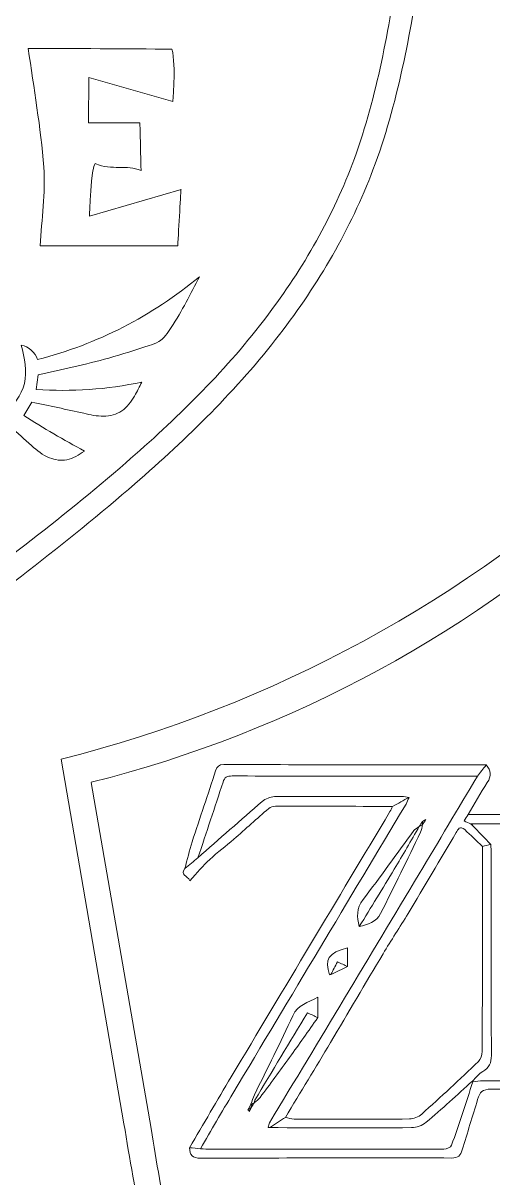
# Model space of a CAD drawing. Header units: inches. Extents: x 0 to 12, y 0 to 12.
# Drawn here: x 2.154 to 2.844, y 1.188 to 2.884 of the extents above; entities that cross this region are included whole.
import ezdxf

# ---------------------------------------------------------------- set-up
doc = ezdxf.new("R2010")
doc.units = ezdxf.units.IN
doc.header["$MEASUREMENT"] = 0

msp = doc.modelspace()

# ---------------------------------------------------------------- linework, layer by layer
at = {"color": 5, "lineweight": 0}
for p, q in [((2.1732, 2.3458), (2.1764, 2.3671)), ((2.1551, 2.3073), (2.1668, 2.327)), ((2.2543, 1.7687), (2.3421, 1.2603))]:
    msp.add_line(p, q, dxfattribs=at)
at = {"color": 250, "lineweight": 0}
msp.add_line((2.2099, 1.8027), (2.3024, 1.2675), dxfattribs=at)
at = {"color": 5, "lineweight": 0}
for centre, radius, start, end in [((2.026, 2.9748), 0.604, 284.3341, 309.8666), ((2.145, 2.3792), 0.0322, 18.8063, 78.5326), ((2.2135, 2.8949), 0.5506, 265.8076, 282.0733), ((2.9466, 3.5617), 1.4833, 237.7506, 241.7403), ((1.8131, 3.5218), 1.8077, 284.1261, 312.9293)]:
    msp.add_arc(centre, radius, start, end, dxfattribs=at)
at = {"color": 250, "lineweight": 0}
msp.add_arc((1.7455, 3.648), 1.9029, 284.1261, 312.9293, dxfattribs=at)
for points in [[(2.0004, 1.9577), (2.1085, 2.0382), (2.2984, 2.1795), (2.5354, 2.4105), (2.6889, 2.673), (2.7228, 2.8675), (2.7395, 2.9705)], [(3.0416, 0.2548), (2.9334, 0.3352), (2.7436, 0.4765), (2.5066, 0.7075), (2.353, 0.97), (2.3191, 1.1645), (2.3024, 1.2675)]]:
    msp.add_open_spline(points, degree=3, knots=[0, 0, 0, 0, 0.0808468, 0.1419248, 0.197496, 0.2597021, 0.2597021, 0.2597021, 0.2597021], dxfattribs=at)
at = {"color": 5, "lineweight": 0}
for points, knots in [([(2.0032, 2.0012), (2.1059, 2.0776), (2.2862, 2.2118), (2.5114, 2.4312), (2.6573, 2.6806), (2.6895, 2.8654), (2.7053, 2.9633)], [0, 0, 0, 0, 0.0808468, 0.1419248, 0.197496, 0.2597021, 0.2597021, 0.2597021, 0.2597021]), ([(2.1764, 2.3671), (2.2113, 2.3747), (2.2663, 2.3866), (2.3241, 2.4052), (2.3581, 2.4161), (2.3837, 2.4531), (2.4005, 2.4862), (2.4132, 2.5112)], [0, 0, 0, 0, 0.02753964, 0.04351363, 0.0474821, 0.05463243, 0.07669562, 0.07669562, 0.07669562, 0.07669562]), ([(2.0671, 2.2887), (2.0877, 2.2936), (2.1258, 2.3027), (2.1647, 2.3543), (2.156, 2.3916), (2.1515, 2.4108)], [0, 0, 0, 0, 0.01607831, 0.02987121, 0.04449574, 0.04449574, 0.04449574, 0.04449574]), ([(2.1668, 2.327), (2.1924, 2.3217), (2.2274, 2.3144), (2.2716, 2.3041), (2.3014, 2.3115), (2.3175, 2.3343), (2.3252, 2.3497), (2.3287, 2.3565)], [0, 0, 0, 0, 0.02023305, 0.02779216, 0.03497388, 0.04239776, 0.04841567, 0.04841567, 0.04841567, 0.04841567]), ([(2.1362, 2.2906), (2.1462, 2.2814), (2.164, 2.265), (2.1896, 2.2438), (2.2204, 2.2393), (2.236, 2.2497), (2.2443, 2.2552)], [0, 0, 0, 0, 0.01052872, 0.01884852, 0.02537562, 0.03288337, 0.03288337, 0.03288337, 0.03288337]), ([(2.8345, 1.7942), (2.8302, 1.7887), (2.8259, 1.7832), (2.8216, 1.7778), (2.7014, 1.7778), (2.5813, 1.7778), (2.4612, 1.7781), (2.454, 1.7781), (2.4502, 1.7764), (2.4479, 1.7692), (2.4359, 1.732), (2.4234, 1.695), (2.4111, 1.6579), (2.4046, 1.6526), (2.3982, 1.6473), (2.3918, 1.642), (2.3954, 1.6552), (2.3984, 1.6686), (2.4026, 1.6816), (2.4139, 1.7164), (2.4258, 1.751), (2.4371, 1.7858), (2.4391, 1.7921), (2.4419, 1.7948), (2.4489, 1.7948), (2.5759, 1.7946), (2.7028, 1.7946), (2.8297, 1.7946), (2.8313, 1.7946), (2.8329, 1.7944), (2.8345, 1.7942)], [0, 0, 0, 0, 1, 1, 1, 2, 2, 2, 3, 3, 3, 4, 4, 4, 5, 5, 5, 6, 6, 6, 7, 7, 7, 8, 8, 8, 9, 9, 9, 10, 10, 10, 10]), ([(2.8345, 1.7942), (2.842, 1.7861), (2.8424, 1.7781), (2.8362, 1.7685), (2.8262, 1.7532), (2.8174, 1.7371), (2.8082, 1.7213), (2.8062, 1.7184), (2.8043, 1.7155), (2.802, 1.7121), (2.8058, 1.7105), (2.8087, 1.7093), (2.8116, 1.708), (2.8125, 1.7073), (2.8133, 1.7067), (2.8142, 1.706), (2.8232, 1.6965), (2.8323, 1.687), (2.8414, 1.6775), (2.8372, 1.6766), (2.8331, 1.6756), (2.829, 1.6747), (2.8203, 1.6829), (2.8117, 1.6912), (2.803, 1.6993), (2.7961, 1.7058), (2.793, 1.6995), (2.7903, 1.6949), (2.7667, 1.6554), (2.7435, 1.6156), (2.7199, 1.5761), (2.7079, 1.5562), (2.6949, 1.5369), (2.683, 1.5169), (2.6571, 1.4737), (2.6317, 1.4302), (2.6059, 1.3869), (2.584, 1.3501), (2.5618, 1.3135), (2.5397, 1.2768), (2.5319, 1.2717), (2.524, 1.2667), (2.5161, 1.2617), (2.5161, 1.2617), (2.516, 1.2617), (2.516, 1.2617), (2.5154, 1.262), (2.5147, 1.2622), (2.514, 1.2622), (2.5147, 1.2644), (2.5151, 1.2669), (2.5164, 1.2689), (2.5896, 1.3908), (2.6629, 1.5125), (2.7361, 1.6344), (2.7647, 1.6821), (2.7931, 1.73), (2.8216, 1.7778), (2.8259, 1.7832), (2.8302, 1.7887), (2.8345, 1.7942)], [0, 0, 0, 0, 1, 1, 1, 2, 2, 2, 3, 3, 3, 4, 4, 4, 5, 5, 5, 6, 6, 6, 7, 7, 7, 8, 8, 8, 9, 9, 9, 10, 10, 10, 11, 11, 11, 12, 12, 12, 13, 13, 13, 14, 14, 14, 15, 15, 15, 16, 16, 16, 17, 17, 17, 18, 18, 18, 19, 19, 19, 20, 20, 20, 20]), ([(2.7212, 1.7466), (2.7177, 1.7471), (2.7141, 1.748), (2.7106, 1.748), (2.6482, 1.7481), (2.5859, 1.7483), (2.5236, 1.7478), (2.5175, 1.7477), (2.5102, 1.7447), (2.5055, 1.7406), (2.4737, 1.7134), (2.4425, 1.6855), (2.4111, 1.6579), (2.4234, 1.695), (2.4359, 1.732), (2.4479, 1.7692), (2.4502, 1.7764), (2.454, 1.7781), (2.4612, 1.7781), (2.5813, 1.7778), (2.7014, 1.7778), (2.8216, 1.7778), (2.7931, 1.73), (2.7647, 1.6821), (2.7361, 1.6344), (2.6629, 1.5125), (2.5896, 1.3908), (2.5164, 1.2689), (2.5151, 1.2669), (2.5147, 1.2644), (2.514, 1.2622), (2.5146, 1.262), (2.5153, 1.2619), (2.516, 1.2617), (2.516, 1.2617), (2.5161, 1.2617), (2.5161, 1.2617), (2.5857, 1.2616), (2.6552, 1.2612), (2.7248, 1.2617), (2.7321, 1.2617), (2.7408, 1.2648), (2.7464, 1.2695), (2.7696, 1.2891), (2.7918, 1.3098), (2.8144, 1.3301), (2.8144, 1.3301), (2.8151, 1.3292), (2.8151, 1.3292), (2.8048, 1.298), (2.7947, 1.2667), (2.7837, 1.2358), (2.7827, 1.2329), (2.7762, 1.2304), (2.7722, 1.2303), (2.7474, 1.2298), (2.7226, 1.23), (2.6978, 1.23), (2.6088, 1.23), (2.5197, 1.23), (2.4307, 1.2301), (2.4254, 1.2301), (2.4202, 1.2305), (2.4149, 1.2308), (2.4307, 1.2578), (2.4462, 1.2849), (2.4623, 1.3118), (2.5471, 1.4535), (2.632, 1.5951), (2.7168, 1.7367), (2.7186, 1.7398), (2.7198, 1.7433), (2.7212, 1.7466)], [0, 0, 0, 0, 1, 1, 1, 2, 2, 2, 3, 3, 3, 4, 4, 4, 5, 5, 5, 6, 6, 6, 7, 7, 7, 8, 8, 8, 9, 9, 9, 10, 10, 10, 11, 11, 11, 12, 12, 12, 13, 13, 13, 14, 14, 14, 15, 15, 15, 16, 16, 16, 17, 17, 17, 18, 18, 18, 19, 19, 19, 20, 20, 20, 21, 21, 21, 22, 22, 22, 23, 23, 23, 24, 24, 24, 24]), ([(2.7212, 1.7466), (2.7132, 1.7422), (2.7051, 1.7378), (2.6971, 1.7334), (2.6397, 1.7335), (2.5822, 1.7337), (2.5248, 1.7336), (2.5215, 1.7336), (2.5174, 1.7324), (2.515, 1.7303), (2.4978, 1.7155), (2.4811, 1.7002), (2.464, 1.6853), (2.4523, 1.6752), (2.4397, 1.6661), (2.4284, 1.6556), (2.4184, 1.6464), (2.4098, 1.6359), (2.399, 1.6243), (2.3958, 1.6325), (2.3839, 1.6325), (2.3918, 1.642), (2.3982, 1.6473), (2.4046, 1.6526), (2.4111, 1.6579), (2.4425, 1.6855), (2.4737, 1.7134), (2.5055, 1.7406), (2.5102, 1.7447), (2.5175, 1.7477), (2.5236, 1.7478), (2.5859, 1.7483), (2.6482, 1.7481), (2.7106, 1.748), (2.7141, 1.748), (2.7177, 1.7471), (2.7212, 1.7466)], [0, 0, 0, 0, 1, 1, 1, 2, 2, 2, 3, 3, 3, 4, 4, 4, 5, 5, 5, 6, 6, 6, 7, 7, 7, 8, 8, 8, 9, 9, 9, 10, 10, 10, 11, 11, 11, 12, 12, 12, 12]), ([(2.4149, 1.2308), (2.4095, 1.2312), (2.4041, 1.2317), (2.3987, 1.2322), (2.4191, 1.2669), (2.4393, 1.3017), (2.4599, 1.3362), (2.5376, 1.4661), (2.6155, 1.596), (2.6932, 1.7259), (2.6947, 1.7283), (2.6958, 1.7309), (2.6971, 1.7334), (2.7051, 1.7378), (2.7132, 1.7422), (2.7212, 1.7466), (2.7198, 1.7433), (2.7186, 1.7398), (2.7168, 1.7367), (2.632, 1.5951), (2.5471, 1.4535), (2.4623, 1.3118), (2.4462, 1.2849), (2.4307, 1.2578), (2.4149, 1.2308)], [0, 0, 0, 0, 1, 1, 1, 2, 2, 2, 3, 3, 3, 4, 4, 4, 5, 5, 5, 6, 6, 6, 7, 7, 7, 8, 8, 8, 8]), ([(2.7411, 1.7113), (2.7411, 1.7113), (2.7412, 1.7114), (2.7412, 1.7114), (2.7396, 1.7089), (2.7379, 1.7065), (2.7363, 1.704), (2.7363, 1.704), (2.7363, 1.704), (2.7363, 1.704), (2.7336, 1.702), (2.7302, 1.7005), (2.7283, 1.6979), (2.7034, 1.6642), (2.6793, 1.63), (2.6538, 1.5968), (2.6437, 1.5838), (2.6445, 1.5711), (2.6481, 1.557), (2.6604, 1.5604), (2.6732, 1.5633), (2.6795, 1.5761), (2.6993, 1.6158), (2.7188, 1.6556), (2.7382, 1.6955), (2.7398, 1.6989), (2.7401, 1.7029), (2.741, 1.7067), (2.741, 1.7067), (2.7409, 1.7066), (2.7409, 1.7066), (2.7426, 1.7091), (2.7443, 1.7117), (2.746, 1.7142), (2.7444, 1.7133), (2.7427, 1.7123), (2.7411, 1.7113)], [0, 0, 0, 0, 1, 1, 1, 2, 2, 2, 3, 3, 3, 4, 4, 4, 5, 5, 5, 6, 6, 6, 7, 7, 7, 8, 8, 8, 9, 9, 9, 10, 10, 10, 11, 11, 11, 12, 12, 12, 12]), ([(2.7409, 1.7066), (2.741, 1.7082), (2.7411, 1.7098), (2.7412, 1.7114), (2.7412, 1.7114), (2.7411, 1.7113), (2.7411, 1.7113), (2.7427, 1.7123), (2.7444, 1.7133), (2.746, 1.7142), (2.7443, 1.7117), (2.7426, 1.7091), (2.7409, 1.7066)], [0, 0, 0, 0, 1, 1, 1, 2, 2, 2, 3, 3, 3, 4, 4, 4, 4]), ([(2.746, 1.7142), (2.7444, 1.7133), (2.7427, 1.7123), (2.7411, 1.7113), (2.7427, 1.7123), (2.7444, 1.7133), (2.746, 1.7142)], [0, 0, 0, 0, 1, 1, 1, 2, 2, 2, 2]), ([(3.1767, 1.721), (3.1724, 1.7166), (3.1682, 1.7123), (3.1639, 1.708), (3.1199, 1.708), (3.0759, 1.708), (3.0318, 1.708), (3.0264, 1.7217), (3.0209, 1.7123), (3.0153, 1.7082), (3.0144, 1.7081), (3.0134, 1.7081), (3.0125, 1.708), (2.9465, 1.708), (2.8805, 1.708), (2.8145, 1.708), (2.8135, 1.708), (2.8126, 1.708), (2.8116, 1.708), (2.8087, 1.7093), (2.8058, 1.7105), (2.802, 1.7121), (2.8043, 1.7155), (2.8062, 1.7184), (2.8082, 1.7213), (2.9273, 1.7213), (3.0465, 1.7214), (3.1657, 1.7214), (3.1694, 1.7214), (3.173, 1.7211), (3.1767, 1.721)], [0, 0, 0, 0, 1, 1, 1, 2, 2, 2, 3, 3, 3, 4, 4, 4, 5, 5, 5, 6, 6, 6, 7, 7, 7, 8, 8, 8, 9, 9, 9, 10, 10, 10, 10]), ([(3.3816, 1.702), (3.4094, 1.6902), (3.4296, 1.6713), (3.4438, 1.6439), (3.4631, 1.6064), (3.4719, 1.567), (3.472, 1.5253), (3.472, 1.5166), (3.4705, 1.5079), (3.4698, 1.4992), (3.4704, 1.4908), (3.4731, 1.482), (3.4712, 1.4743), (3.4655, 1.4512), (3.4582, 1.4285), (3.4513, 1.4057), (3.4496, 1.4), (3.447, 1.3945), (3.4449, 1.3889), (3.4343, 1.3775), (3.4237, 1.3661), (3.4132, 1.3547), (3.4127, 1.3542), (3.413, 1.3531), (3.413, 1.3523), (3.413, 1.3523), (3.413, 1.3526), (3.413, 1.3526), (3.3895, 1.3321), (3.3596, 1.3277), (3.3311, 1.32), (3.3226, 1.3177), (3.3133, 1.318), (3.3044, 1.318), (3.1501, 1.3179), (2.9958, 1.3178), (2.8415, 1.3182), (2.8296, 1.3183), (2.8249, 1.3139), (2.8219, 1.3032), (2.815, 1.2784), (2.8066, 1.2539), (2.7994, 1.2291), (2.7969, 1.2206), (2.7934, 1.2171), (2.7837, 1.2171), (2.6607, 1.2174), (2.5378, 1.2172), (2.4148, 1.2168), (2.4032, 1.2167), (2.3988, 1.2215), (2.3987, 1.2322), (2.4041, 1.2317), (2.4095, 1.2312), (2.4149, 1.2308), (2.4202, 1.2305), (2.4254, 1.2301), (2.4307, 1.2301), (2.5197, 1.23), (2.6088, 1.23), (2.6978, 1.23), (2.7226, 1.23), (2.7474, 1.2298), (2.7722, 1.2303), (2.7762, 1.2304), (2.7827, 1.2329), (2.7837, 1.2358), (2.7947, 1.2667), (2.8048, 1.298), (2.8151, 1.3292), (2.82, 1.3296), (2.8248, 1.3304), (2.8296, 1.3304), (2.8874, 1.3305), (2.9451, 1.3305), (3.0029, 1.3305), (3.0072, 1.3305), (3.0115, 1.3309), (3.0169, 1.3311), (3.0169, 1.3497), (3.017, 1.3671), (3.0169, 1.3846), (3.0166, 1.4211), (3.0162, 1.4577), (3.0159, 1.4943), (3.0197, 1.4982), (3.0234, 1.5021), (3.0272, 1.5061), (3.0285, 1.503), (3.0308, 1.4999), (3.0309, 1.4967), (3.0312, 1.4487), (3.0312, 1.4006), (3.0312, 1.3526), (3.03, 1.347), (3.0285, 1.3415), (3.0278, 1.3359), (3.0277, 1.3343), (3.03, 1.3324), (3.0312, 1.3306), (3.0929, 1.3306), (3.1547, 1.3306), (3.2174, 1.3306), (3.2174, 1.3424), (3.2174, 1.3525), (3.2174, 1.3627), (3.2171, 1.4066), (3.2167, 1.4506), (3.2164, 1.4945), (3.2204, 1.4992), (3.2243, 1.5038), (3.2282, 1.5084), (3.2294, 1.5053), (3.2317, 1.5022), (3.2318, 1.4991), (3.2321, 1.4517), (3.2321, 1.4043), (3.2323, 1.3568), (3.2306, 1.3485), (3.2289, 1.3402), (3.2273, 1.3319), (3.2313, 1.3314), (3.2352, 1.3304), (3.2392, 1.3305), (3.2664, 1.331), (3.2936, 1.3315), (3.3208, 1.3325), (3.3795, 1.3346), (3.424, 1.3673), (3.4428, 1.4229), (3.4572, 1.4655), (3.4592, 1.5093), (3.455, 1.554), (3.4494, 1.6133), (3.4297, 1.6639), (3.374, 1.694), (3.3766, 1.6966), (3.3791, 1.6993), (3.3816, 1.702)], [0, 0, 0, 0, 1, 1, 1, 2, 2, 2, 3, 3, 3, 4, 4, 4, 5, 5, 5, 6, 6, 6, 7, 7, 7, 8, 8, 8, 9, 9, 9, 10, 10, 10, 11, 11, 11, 12, 12, 12, 13, 13, 13, 14, 14, 14, 15, 15, 15, 16, 16, 16, 17, 17, 17, 18, 18, 18, 19, 19, 19, 20, 20, 20, 21, 21, 21, 22, 22, 22, 23, 23, 23, 24, 24, 24, 25, 25, 25, 26, 26, 26, 27, 27, 27, 28, 28, 28, 29, 29, 29, 30, 30, 30, 31, 31, 31, 32, 32, 32, 33, 33, 33, 34, 34, 34, 35, 35, 35, 36, 36, 36, 37, 37, 37, 38, 38, 38, 39, 39, 39, 40, 40, 40, 41, 41, 41, 42, 42, 42, 43, 43, 43, 44, 44, 44, 45, 45, 45, 46, 46, 46, 46]), ([(2.7363, 1.704), (2.7241, 1.683), (2.7121, 1.6619), (2.6996, 1.6412), (2.6826, 1.613), (2.6653, 1.5851), (2.6481, 1.557), (2.6445, 1.5711), (2.6437, 1.5838), (2.6538, 1.5968), (2.6793, 1.63), (2.7034, 1.6642), (2.7283, 1.6979), (2.7302, 1.7005), (2.7336, 1.702), (2.7363, 1.704)], [0, 0, 0, 0, 1, 1, 1, 2, 2, 2, 3, 3, 3, 4, 4, 4, 5, 5, 5, 5]), ([(2.741, 1.7067), (2.7401, 1.7029), (2.7398, 1.6989), (2.7382, 1.6955), (2.7188, 1.6556), (2.6993, 1.6158), (2.6795, 1.5761), (2.6732, 1.5633), (2.6604, 1.5604), (2.6481, 1.557), (2.6653, 1.5851), (2.6826, 1.613), (2.6996, 1.6412), (2.7121, 1.6619), (2.7241, 1.683), (2.7363, 1.704), (2.7363, 1.704), (2.7363, 1.704), (2.7363, 1.704), (2.7379, 1.7049), (2.7394, 1.7058), (2.741, 1.7067)], [0, 0, 0, 0, 1, 1, 1, 2, 2, 2, 3, 3, 3, 4, 4, 4, 5, 5, 5, 6, 6, 6, 7, 7, 7, 7]), ([(2.741, 1.7067), (2.7394, 1.7058), (2.7379, 1.7049), (2.7363, 1.704), (2.7379, 1.7065), (2.7396, 1.7089), (2.7412, 1.7114), (2.7411, 1.7098), (2.741, 1.7082), (2.7409, 1.7066), (2.7409, 1.7066), (2.741, 1.7067), (2.741, 1.7067)], [0, 0, 0, 0, 1, 1, 1, 2, 2, 2, 3, 3, 3, 4, 4, 4, 4]), ([(2.8145, 1.708), (2.8144, 1.7074), (2.8143, 1.7067), (2.8142, 1.706), (2.8133, 1.7067), (2.8125, 1.7073), (2.8116, 1.708), (2.8126, 1.708), (2.8135, 1.708), (2.8145, 1.708)], [0, 0, 0, 0, 1, 1, 1, 2, 2, 2, 3, 3, 3, 3]), ([(2.8145, 1.708), (2.8805, 1.708), (2.9465, 1.708), (3.0125, 1.708), (3.0133, 1.7075), (3.0142, 1.707), (3.015, 1.7064), (3.0149, 1.6621), (3.0148, 1.6178), (3.0147, 1.5735), (3.0016, 1.607), (2.9886, 1.6406), (2.9754, 1.674), (2.9738, 1.6779), (2.9711, 1.6813), (2.9689, 1.6849), (2.9466, 1.6849), (2.9242, 1.6849), (2.901, 1.6849), (2.9008, 1.6836), (2.9003, 1.6817), (2.9003, 1.6797), (2.9003, 1.636), (2.9002, 1.5923), (2.9004, 1.5485), (2.9004, 1.5455), (2.9019, 1.5425), (2.9027, 1.5395), (2.9298, 1.5323), (2.9431, 1.5367), (2.9585, 1.5578), (2.9628, 1.5637), (2.9673, 1.5695), (2.9718, 1.5753), (2.9718, 1.5404), (2.9718, 1.5056), (2.9718, 1.4679), (2.9626, 1.4816), (2.9555, 1.4928), (2.9478, 1.5036), (2.9456, 1.5066), (2.9421, 1.5104), (2.939, 1.5106), (2.9266, 1.5114), (2.9141, 1.511), (2.9012, 1.511), (2.9007, 1.5076), (2.9003, 1.5057), (2.9003, 1.5038), (2.9002, 1.4591), (2.9002, 1.4144), (2.9003, 1.3698), (2.9003, 1.3667), (2.9017, 1.3636), (2.9024, 1.3606), (2.9032, 1.3598), (2.904, 1.3591), (2.9048, 1.3584), (2.9235, 1.3585), (2.9423, 1.3593), (2.961, 1.3585), (2.9702, 1.3581), (2.9736, 1.3616), (2.9761, 1.3699), (2.989, 1.4115), (3.0026, 1.4528), (3.0159, 1.4943), (3.0162, 1.4577), (3.0166, 1.4211), (3.0169, 1.3846), (3.017, 1.3671), (3.0169, 1.3497), (3.0169, 1.3311), (3.0115, 1.3309), (3.0072, 1.3305), (3.0029, 1.3305), (2.9451, 1.3305), (2.8874, 1.3305), (2.8296, 1.3304), (2.8248, 1.3304), (2.82, 1.3296), (2.8151, 1.3292), (2.8151, 1.3292), (2.8144, 1.3301), (2.8144, 1.3301), (2.8194, 1.3348), (2.8237, 1.3406), (2.8294, 1.344), (2.8388, 1.3497), (2.8423, 1.3567), (2.8422, 1.3678), (2.8418, 1.4666), (2.842, 1.5654), (2.842, 1.6642), (2.842, 1.6686), (2.8416, 1.6731), (2.8414, 1.6775), (2.8323, 1.687), (2.8232, 1.6965), (2.8142, 1.706), (2.8143, 1.7067), (2.8144, 1.7074), (2.8145, 1.708)], [0, 0, 0, 0, 1, 1, 1, 2, 2, 2, 3, 3, 3, 4, 4, 4, 5, 5, 5, 6, 6, 6, 7, 7, 7, 8, 8, 8, 9, 9, 9, 10, 10, 10, 11, 11, 11, 12, 12, 12, 13, 13, 13, 14, 14, 14, 15, 15, 15, 16, 16, 16, 17, 17, 17, 18, 18, 18, 19, 19, 19, 20, 20, 20, 21, 21, 21, 22, 22, 22, 23, 23, 23, 24, 24, 24, 25, 25, 25, 26, 26, 26, 27, 27, 27, 28, 28, 28, 29, 29, 29, 30, 30, 30, 31, 31, 31, 32, 32, 32, 33, 33, 33, 34, 34, 34, 34]), ([(2.5397, 1.2768), (2.5439, 1.2759), (2.5481, 1.2742), (2.5523, 1.2742), (2.6088, 1.274), (2.6653, 1.2739), (2.7218, 1.2744), (2.7279, 1.2745), (2.7352, 1.2775), (2.7398, 1.2816), (2.768, 1.3068), (2.7957, 1.3325), (2.8231, 1.3586), (2.8266, 1.3619), (2.8287, 1.3683), (2.8287, 1.3733), (2.8291, 1.4738), (2.829, 1.5742), (2.829, 1.6747), (2.8331, 1.6756), (2.8372, 1.6766), (2.8414, 1.6775), (2.8416, 1.6731), (2.842, 1.6686), (2.842, 1.6642), (2.842, 1.5654), (2.8418, 1.4666), (2.8422, 1.3678), (2.8423, 1.3567), (2.8388, 1.3497), (2.8294, 1.344), (2.8237, 1.3406), (2.8194, 1.3348), (2.8144, 1.3301), (2.7918, 1.3098), (2.7696, 1.2891), (2.7464, 1.2695), (2.7408, 1.2648), (2.7321, 1.2617), (2.7248, 1.2617), (2.6552, 1.2612), (2.5857, 1.2616), (2.5161, 1.2617), (2.524, 1.2667), (2.5319, 1.2717), (2.5397, 1.2768)], [0, 0, 0, 0, 1, 1, 1, 2, 2, 2, 3, 3, 3, 4, 4, 4, 5, 5, 5, 6, 6, 6, 7, 7, 7, 8, 8, 8, 9, 9, 9, 10, 10, 10, 11, 11, 11, 12, 12, 12, 13, 13, 13, 14, 14, 14, 15, 15, 15, 15]), ([(2.6066, 1.4867), (2.6066, 1.4867), (2.6065, 1.4866), (2.6065, 1.4866), (2.6147, 1.4905), (2.6228, 1.4943), (2.631, 1.4982), (2.631, 1.5072), (2.631, 1.5162), (2.631, 1.5257), (2.6026, 1.5185), (2.5965, 1.5086), (2.6045, 1.486), (2.6052, 1.4863), (2.6059, 1.4865), (2.6066, 1.4867)], [0, 0, 0, 0, 1, 1, 1, 2, 2, 2, 3, 3, 3, 4, 4, 4, 5, 5, 5, 5]), ([(2.6045, 1.486), (2.5965, 1.5086), (2.6026, 1.5185), (2.631, 1.5257), (2.631, 1.5162), (2.631, 1.5072), (2.631, 1.4982), (2.6264, 1.5004), (2.6218, 1.5026), (2.616, 1.5053), (2.6126, 1.4985), (2.6095, 1.4926), (2.6065, 1.4866), (2.6065, 1.4866), (2.6066, 1.4867), (2.6066, 1.4867), (2.6059, 1.4867), (2.6051, 1.4865), (2.6045, 1.486)], [0, 0, 0, 0, 1, 1, 1, 2, 2, 2, 3, 3, 3, 4, 4, 4, 5, 5, 5, 6, 6, 6, 6]), ([(2.6065, 1.4866), (2.6095, 1.4926), (2.6126, 1.4985), (2.616, 1.5053), (2.6218, 1.5026), (2.6264, 1.5004), (2.631, 1.4982), (2.6228, 1.4943), (2.6147, 1.4905), (2.6065, 1.4866)], [0, 0, 0, 0, 1, 1, 1, 2, 2, 2, 3, 3, 3, 3]), ([(2.6045, 1.486), (2.6051, 1.4865), (2.6059, 1.4867), (2.6066, 1.4867), (2.6059, 1.4865), (2.6052, 1.4863), (2.6045, 1.486)], [0, 0, 0, 0, 1, 1, 1, 2, 2, 2, 2]), ([(2.4892, 1.2911), (2.4908, 1.2935), (2.4925, 1.296), (2.4941, 1.2985), (2.4941, 1.2985), (2.4941, 1.2985), (2.4941, 1.2985), (2.4969, 1.301), (2.5002, 1.303), (2.5024, 1.306), (2.517, 1.3255), (2.5315, 1.3451), (2.5457, 1.3649), (2.5597, 1.3842), (2.5734, 1.4037), (2.5872, 1.4232), (2.5872, 1.4324), (2.5872, 1.4416), (2.5872, 1.4533), (2.5723, 1.4449), (2.5579, 1.4422), (2.5506, 1.4261), (2.5326, 1.387), (2.5129, 1.3486), (2.494, 1.3099), (2.4919, 1.3056), (2.4905, 1.3009), (2.4888, 1.2964), (2.4874, 1.2935), (2.486, 1.2906), (2.4845, 1.2877), (2.4853, 1.287), (2.486, 1.2863), (2.4867, 1.2855), (2.4876, 1.2874), (2.4884, 1.2893), (2.4893, 1.2912), (2.4893, 1.2912), (2.4892, 1.2911), (2.4892, 1.2911)], [0, 0, 0, 0, 1, 1, 1, 2, 2, 2, 3, 3, 3, 4, 4, 4, 5, 5, 5, 6, 6, 6, 7, 7, 7, 8, 8, 8, 9, 9, 9, 10, 10, 10, 11, 11, 11, 12, 12, 12, 13, 13, 13, 13]), ([(2.4888, 1.2964), (2.4905, 1.3009), (2.4919, 1.3056), (2.494, 1.3099), (2.5129, 1.3486), (2.5326, 1.387), (2.5506, 1.4261), (2.5579, 1.4422), (2.5723, 1.4449), (2.5872, 1.4533), (2.5872, 1.4416), (2.5872, 1.4324), (2.5872, 1.4232), (2.5822, 1.4255), (2.5773, 1.4279), (2.5719, 1.4304), (2.5458, 1.3871), (2.5201, 1.3445), (2.4945, 1.3019), (2.494, 1.301), (2.4942, 1.2996), (2.4941, 1.2985), (2.4941, 1.2985), (2.4941, 1.2985), (2.4941, 1.2985), (2.4927, 1.2975), (2.4912, 1.2965), (2.4898, 1.2955), (2.4895, 1.2958), (2.4891, 1.2961), (2.4888, 1.2964)], [0, 0, 0, 0, 1, 1, 1, 2, 2, 2, 3, 3, 3, 4, 4, 4, 5, 5, 5, 6, 6, 6, 7, 7, 7, 8, 8, 8, 9, 9, 9, 10, 10, 10, 10]), ([(2.4941, 1.2985), (2.4942, 1.2996), (2.494, 1.301), (2.4945, 1.3019), (2.5201, 1.3445), (2.5458, 1.3871), (2.5719, 1.4304), (2.5773, 1.4279), (2.5822, 1.4255), (2.5872, 1.4232), (2.5734, 1.4037), (2.5597, 1.3842), (2.5457, 1.3649), (2.5315, 1.3451), (2.517, 1.3255), (2.5024, 1.306), (2.5002, 1.303), (2.4969, 1.301), (2.4941, 1.2985)], [0, 0, 0, 0, 1, 1, 1, 2, 2, 2, 3, 3, 3, 4, 4, 4, 5, 5, 5, 6, 6, 6, 6]), ([(2.4893, 1.2912), (2.4877, 1.29), (2.4861, 1.2889), (2.4845, 1.2877), (2.486, 1.2906), (2.4874, 1.2935), (2.4888, 1.2964), (2.4891, 1.2961), (2.4895, 1.2958), (2.4898, 1.2955), (2.4896, 1.294), (2.4894, 1.2926), (2.4892, 1.2911), (2.4892, 1.2911), (2.4893, 1.2912), (2.4893, 1.2912)], [0, 0, 0, 0, 1, 1, 1, 2, 2, 2, 3, 3, 3, 4, 4, 4, 5, 5, 5, 5]), ([(2.4893, 1.2912), (2.4884, 1.2893), (2.4876, 1.2874), (2.4867, 1.2855), (2.486, 1.2863), (2.4853, 1.287), (2.4845, 1.2877), (2.4861, 1.2889), (2.4877, 1.29), (2.4893, 1.2912)], [0, 0, 0, 0, 1, 1, 1, 2, 2, 2, 3, 3, 3, 3]), ([(2.4892, 1.2911), (2.4894, 1.2926), (2.4896, 1.294), (2.4898, 1.2955), (2.4912, 1.2965), (2.4927, 1.2975), (2.4941, 1.2985), (2.4925, 1.296), (2.4908, 1.2935), (2.4892, 1.2911)], [0, 0, 0, 0, 1, 1, 1, 2, 2, 2, 3, 3, 3, 3]), ([(3.0443, 0.2982), (2.9416, 0.3746), (2.7612, 0.5088), (2.5361, 0.7282), (2.3902, 0.9776), (2.358, 1.1625), (2.3421, 1.2603)], [0, 0, 0, 0, 0.0808468, 0.1419248, 0.197496, 0.2597021, 0.2597021, 0.2597021, 0.2597021]), ([(2.516, 1.2617), (2.5153, 1.2619), (2.5146, 1.262), (2.514, 1.2622), (2.5147, 1.2622), (2.5154, 1.262), (2.516, 1.2617)], [0, 0, 0, 0, 1, 1, 1, 2, 2, 2, 2])]:
    msp.add_open_spline(points, degree=3, knots=knots, dxfattribs=at)
at = {"color": 2, "lineweight": 0}
msp.add_open_spline([(2.3729, 2.8455), (2.3792, 2.8194), (2.3741, 2.7683), (2.3741, 2.7683), (2.3741, 2.7683), (2.2507, 2.8037), (2.2507, 2.8037), (2.2507, 2.8037), (2.2502, 2.7371), (2.2502, 2.7371), (2.2502, 2.7371), (2.3258, 2.7371), (2.3258, 2.7371), (2.3258, 2.7371), (2.3274, 2.6807), (2.3274, 2.6672), (2.3063, 2.676), (2.2852, 2.6668), (2.2602, 2.6773), (2.2542, 2.6735), (2.2517, 2.6003), (2.2517, 2.6003), (2.2517, 2.6003), (2.3862, 2.6393), (2.3862, 2.6393), (2.3862, 2.6393), (2.3827, 2.5809), (2.3813, 2.5564), (2.3068, 2.5564), (2.2371, 2.5564), (2.1793, 2.5564), (2.1814, 2.5958), (2.1874, 2.6342), (2.1846, 2.672), (2.1802, 2.7304), (2.1697, 2.7883), (2.1618, 2.8465), (2.2262, 2.8465), (2.3085, 2.8455), (2.3729, 2.8455)], degree=3, knots=[0, 0, 0, 0, 1, 1, 1, 2, 2, 2, 3, 3, 3, 4, 4, 4, 5, 5, 5, 6, 6, 6, 7, 7, 7, 8, 8, 8, 9, 9, 9, 10, 10, 10, 11, 11, 11, 12, 12, 12, 13, 13, 13, 13], dxfattribs=at)

doc.saveas('drawing.dxf')
